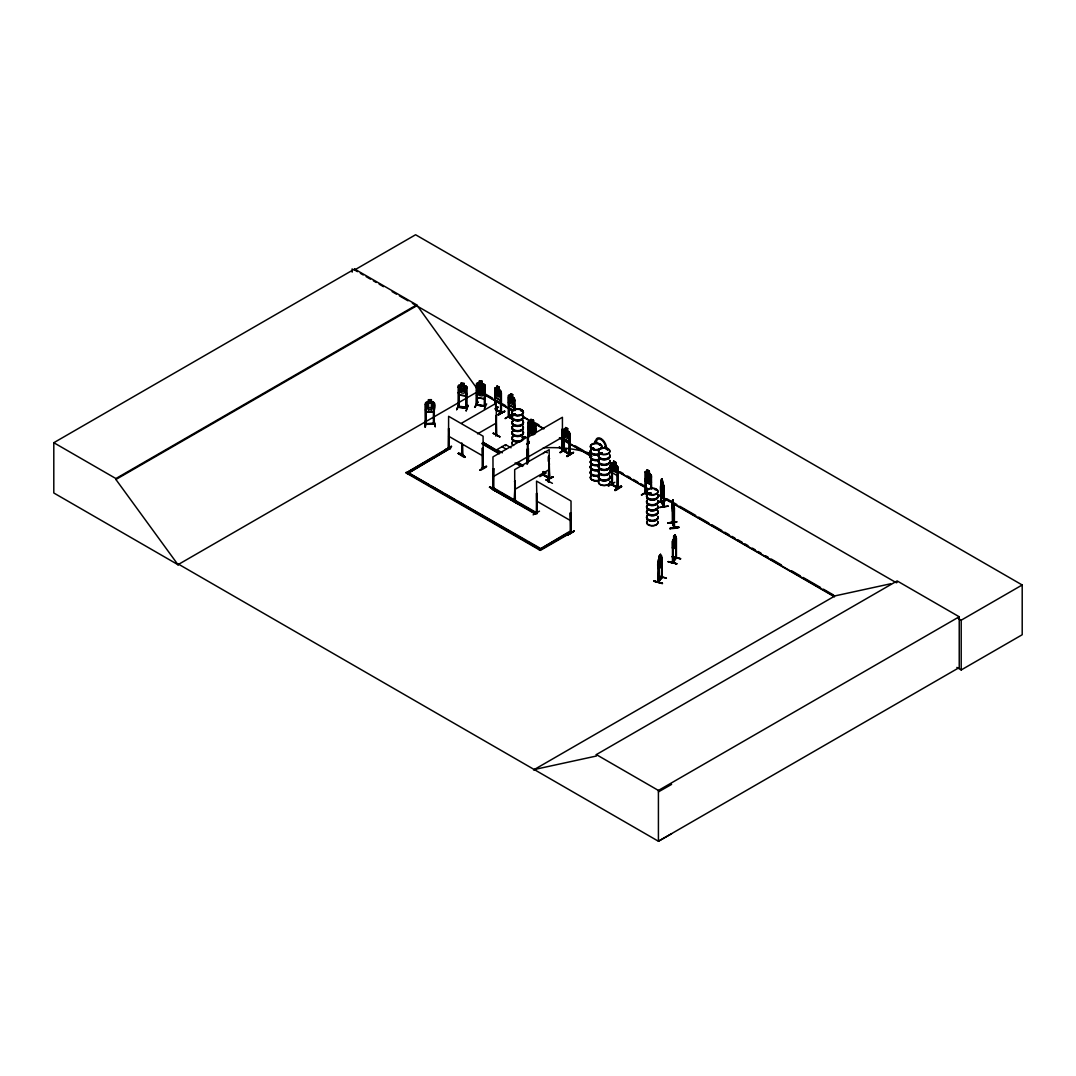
<?xml version="1.0" encoding="UTF-8"?>
<svg xmlns="http://www.w3.org/2000/svg" width="1076" height="1076" viewBox="0 0 1076 1076"><rect width="100%" height="100%" fill="white"/><g stroke="black" fill="none" stroke-linecap="round" stroke-linejoin="round"><path stroke-width="1.5" d="M431.382 403.096L428.544 403.11M433.426 402.128C436.036 403.339 434.919 409.243 433.399 411.92L426.365 412.175L425.45 409.768M528.155 443.204L528.921 443.406M672.177 501.51C670.792 498.807 673.468 520.757 674.127 512.996M675.741 546.043L672.782 549.742L675.741 546.043L676.118 543.124M653.926 581.336C679.534 588.155 636.723 576.023 662.278 583.501M654.1 581.067L662.453 583.205M663.744 491.853L663.327 493.736L663.65 491.866M663.65 496.641C661.189 503.729 657.987 475.673 663.3 488.679L661.7 483.474M665.318 500.69L658.082 502.062M515.296 413.937L513.844 414.22M514.839 413.87L515.296 414.663L513.884 414.341M521.282 410.306L521.403 410.83M521.282 410.763L520.569 410.696M593.401 448.167L592.472 448.194M599.238 444.563L599.978 444.872L599.413 444.469M600.381 453.023L602.035 453.359M601.04 452.673L600.637 453.238L601.484 452.673M601.699 453.319L600.556 453.588L601.444 452.956M608.034 449.472L607.052 449.539L607.94 449.593M607.496 449.122L607.308 449.795L607.698 449.122M648.693 493.561L649.608 493.615M650.052 493.803L649.299 492.942L648.532 493.803M655.163 489.862L656.064 489.916M661.525 502.089L660.825 501.685L663.879 505.424M661.229 480.111L663.744 485.276L663.744 506.675L663.798 505.397M458.188 453.534C461.147 451.221 472.014 463.312 458.215 453.467M489.392 487.334C496.345 486.796 500.246 496.359 489.741 486.729M517.408 503.635C508.006 497.986 509.432 498.376 517.717 503.366M661.458 577.113L662.197 576.682L661.875 577.879L661.727 555.969C656.495 555.593 656.347 576.588 661.323 565.411L661.821 562.56L661.444 565.478L658.485 569.177M658.593 559.305L658.162 582.129L661.458 577.718M672.46 547.872L672.406 541.255L673.589 538.82L673.63 546.191L675.378 541.968L674.773 537.368M497.865 391.96L499.856 390.911L498.511 392.942L499.91 396.654L498.08 393.224L496.964 394.879L496.224 394.435L497.637 392.417L496.305 388.853L497.986 391.96M566.474 433.493L568.464 432.431L567.119 434.475L568.424 438.174L566.689 434.758L565.572 436.412L564.819 435.982L566.232 433.964L564.9 430.4L566.595 433.507M501.228 398.281L500.434 400.339L495.458 397.461L494.866 394.61M514.019 407.777L514.866 405.84L514.046 407.898L509.069 405.033L508.437 402.209M548.639 465.787L549.5 463.85L548.76 465.868M617.113 475.471L617.826 473.521L617.167 475.592L612.19 472.714L611.598 469.849L612.19 472.714M650.59 484.308L651.424 482.223L650.603 484.294L645.6 481.429M650.671 484.254C638.512 475.202 652.056 488.881 651.289 482.209L650.63 484.281L645.613 481.416L645.035 478.564M459.156 385.181L466.002 385.975L467.011 387.024L467.038 408.369L458.107 407.293L458.215 385.948L459.17 385.127L458.322 385.988M458.995 387.468L458.188 387.36L458.995 387.468L459.022 407.414L459.062 387.279M458.215 392.511L459.129 395.053L466.016 395.914L467.038 393.547M461.254 385.517L461.174 382.921L464.106 383.285L463.985 385.867L465.451 386.862L465.451 391.435L463.985 393.211L461.254 392.875L459.788 390.736L459.788 386.163L461.174 385.369M459.129 395.053L466.029 395.847M459.008 404.509L456.668 409.687L459.089 404.589M456.681 409.647L459.089 404.173M466.137 388.342L467.011 388.275L466.137 388.342L466.217 408.288L466.204 388.167M468.047 405.289L466.11 410.857M466.19 410.803L468.087 405.598M658.189 581.282L662.144 577.449L658.445 582.197L658.485 562.237M676.118 536.561L675.768 558.404L676.508 557.287L672.5 562.587M673.146 561.578L672.863 562.735L676.427 558L676.427 538.094M672.877 561.954L673.132 542.371M675.809 558.35L675.647 536.157C673.643 540.488 675.553 530.105 674.854 537.395M676.508 558.014L676.508 557.247M433.332 411.839L434.422 409.378M663.152 489.015L662.682 490.158C658.633 466.5 665.762 485.841 662.641 494.933L661.242 490.629L661.727 486.056M465.948 395.82L466.944 393.52M476.453 395.067L477.34 397.649L484.079 398.833L485.101 396.506L485.007 385.181L484.092 384.119L477.462 383.002L476.601 383.661M672.244 522.775L674.02 527.791M672.782 523.245L672.89 499.789L673.401 511.315L672.487 506.93M498.053 407.347L495.431 408.826M539.843 476.641L546.312 472.902M608.33 486.298L614.84 482.277M445.168 450.091L451.651 446.432L448.544 448.248L448.611 416.291L483.097 436.197L483.164 468.235L482.209 467.979L482.936 468.369L482.505 447.952L482.317 468.047M505.209 418.658L511.651 414.596M539.506 511.14L533.104 514.879M566.608 448.88L559.91 452.498M449.284 448.638L448.611 428.382L448.396 448.504M508.894 416.587L512.889 418.994M513.117 419.384L508.356 416.977L509.311 417.152M565.586 429.929L563.38 429.633L563.326 450.952L569.85 454.637L569.782 433.225L567.657 431.194L568.653 432.66L568.653 437.233L567.577 438.578L565.586 437.448L564.523 434.879L565.586 427.481L567.725 428.692L567.577 431.234M564.295 450.481L563.864 450.575M563.622 450.05L564.295 451.207L564.227 431.261L563.42 431.059L564.227 431.261M537.206 512.714L536.238 512.458L536.964 512.875M536.238 513.185L536.964 513.602L536.534 493.185L536.346 513.292M645.439 492.983L645.64 493.75L645.802 478.645M644.928 493.333L645.573 493.709L645.802 473.669M645.869 492.889L645.143 492.472M425.087 427.105L424.966 421.415L425.128 427.064M425.531 426.728L424.939 421.415M543.958 475.148L543.003 474.973L543.905 474.435M543.124 475.041L549.486 478.672L548.747 455.968M548.773 477.529L543.743 474.839L549.204 477.435M549.325 478.618L549.069 458.255L549.715 478.538L543.245 474.812M611.504 484.698L617.96 488.356L617.96 466.957L615.768 464.899L615.849 462.411L613.724 461.187L615.849 462.411M612.446 484.187L611.491 483.891L612.11 484.267M611.719 483.77L612.446 484.913L612.379 469.943M617.315 468.073L618.122 468.275L617.315 468.073L617.315 488.06L617.301 487.28M611.719 484.496L618.122 488.181L617.664 487.119M476.48 388.436L477.394 387.723L484.079 388.893L485.074 389.983L484.079 388.893M479.358 388.073L479.358 385.611L482.223 386.123L482.102 388.692L483.568 389.7L483.568 394.273L482.129 395.981L479.452 395.511L478.013 393.305L478.013 388.732L479.452 388.167L477.408 387.871M482.196 386.176L479.318 385.679M477.34 397.649L484.106 398.779M482.223 388.57L484.012 389.014M475 407.279L477.811 401.913L474.597 407.279M479.493 380.85L479.466 383.365L478.04 383.917L478.04 388.49L479.466 390.709L482.142 391.193L483.568 389.485L483.568 384.926L482.142 383.85L482.263 381.281C477.986 379.532 480.286 384.065 476.534 383.567L476.412 404.966L476.587 384.872L477.367 385.006L477.367 405.101L476.56 404.267M477.367 385.006L476.493 385.047M476.507 390.185L477.394 392.78L484.146 393.937L477.421 392.727M482.236 381.334L479.371 380.81M482.263 383.728L485.128 385.1L485.128 406.513L477.367 404.589L485.034 405.773M484.335 386.271L485.128 386.405L484.335 386.271L484.321 406.392M477.798 401.913L475.054 406.943M476.56 404.993L485.115 406.298M477.367 405.101L477.152 404.401M484.254 405.652L484.254 406.378M486.661 403.877L484.281 409.014M496.453 434.61L495.673 434.731M496.292 434.408L495.807 435.686L496.534 435.296L496.224 403.177L461.752 423.083M493.763 487.979L492.875 488.154L493.817 488.719L493.763 468.773L492.956 468.988L493.763 468.773M515.108 500.38L514.799 501.591M548.303 481.228L548.72 481.322M645.465 480.824L649.527 473.803M593.885 448.598L592.244 448.423L593.535 449.001M599.265 444.67L599.601 445.155M607.348 449.19L607.671 449.149M480.743 387.804L478.376 389.606L480.246 387.024L478.457 383.903L480.663 386.755M532.122 425.316C533.171 421.994 535.969 424.24 532.687 426.069L534.409 429.553L532.176 426.419C531.154 429.916 528.074 427.629 531.611 425.692L529.997 422.357L532.136 425.598M480.824 386.849C480.676 383.769 486.056 384.119 481.429 387.252L483.326 390.507L480.77 387.764M673.724 538.874L673.589 536.373L674.894 534.812M658.566 582.116L658.714 559.883L659.292 555.808L660.503 554.221L661.081 561.403L659.332 565.626L658.714 564.456M659.534 555.983L660.556 554.382L660.556 556.83M659.534 556.79L660.26 555.028M675.728 536.184L672.5 541.268L672.46 562.694M661.458 577.839L661.834 557.449L662.197 577.395M672.15 556.83L680.705 558.713L672.339 556.534M658.041 575.969L666.407 578.148L657.866 575.848M672.877 561.632L675.768 557.893M646.098 472.714L647.16 472.512L647.16 469.889L649.299 471.113L650.2 479.654L649.137 481.012L647.16 479.869L646.098 477.287L646.098 472.714L647.16 472.337M650.227 479.64L649.151 480.985L647.16 479.856L646.098 477.287M425.276 423.648L426.311 423.796M425.276 424.374L426.284 424.334M433.467 404.146L434.314 404.294L433.467 404.146L433.399 424.24L434.3 423.285M434.287 423.245C435.471 424.724 431.893 423.984 434.395 424.011M610.738 469.378L611.45 468.558M530.71 424.226L533.373 425.033L530.71 424.226L530.71 426.674L529.54 427.132L529.54 431.705L530.845 434.085L533.293 434.879L534.597 433.346L534.597 428.773L533.373 427.481M535.014 428.073L535.982 429.19M528.262 443.218L528.249 421.779L530.845 421.779M529.029 421.241L535.081 423.272M528.921 423.487L528.195 423.258L528.921 423.487L528.921 436.762M533.44 420.191L534.597 428.571L533.306 430.091L530.885 429.284L529.58 426.89L529.58 422.317L530.885 421.94L530.845 419.331L533.44 420.191L533.44 422.639L536.036 424.374L535.942 432.525M535.068 423.245L536.036 424.374M529.002 431.099L528.249 428.356L529.002 431.099L535.149 433.09L535.982 431.005M535.391 425.437L536.117 425.679L535.391 425.437L535.243 433.897M526.608 444.052L529.338 441.496M526.944 444.106L529.284 441.792L527.052 444.2M425.37 404.468L426.217 404.616L425.37 404.468L425.491 424.603L425.437 403.137L426.392 402.236L433.426 402.047M425.45 403.218L426.392 402.236M661.471 502.089L661.458 493.817M663.448 506.231L663.448 505.505M672.715 561.511L672.756 562.183M461.779 454.301C460.703 455.82 463.877 454.126 461.9 455.256L461.752 443.164M462.559 454.166L461.685 454.395M496.453 435.323L496.224 415.269L495.969 435.619M561.659 449.432L561.981 448.894M562.197 429.243L561.618 449.486L562.197 429.243L561.78 449.647L562.506 449.284M514.462 500.73L515.337 500.501M515.35 501.281L515.041 481.241L514.395 501.524L515.337 501.228M548.693 482.021L548.948 461.671L548.518 482.088L548.814 480.851M549.244 481.712L549.177 449.701L514.691 469.607L514.731 501.618M672.836 562.708L672.836 542.304M658.445 581.672L658.821 561.807M425.423 424.576L426.311 424.522L426.083 423.567M426.284 423.608L433.561 423.285M434.368 423.514L425.491 423.877M434.408 424.2L425.45 424.334M514.462 501.403L515.041 481.241M601.807 453.588L601.753 452.808M649.998 493.709L648.855 493.992L649.299 492.996M672.756 523.192L672.742 502.6L672.877 508.746L673.24 507.307C673.778 518.901 674.154 500.636 673.226 506.191L672.917 503.178M529.015 426.136L528.101 426.701L528.975 426.042L535.068 428.019M512.741 394.717L510.629 393.655L512.741 394.717L512.606 397.246L513.669 398.685L513.669 403.258L512.606 404.603L510.629 403.46L509.567 400.891L509.567 396.318L510.629 396.103C510.643 390.83 511.208 397.246 508.504 395.591L508.652 416.802M508.504 395.712L509.177 395.107M543.057 453.642L543.73 453.157M612.271 462.801L611.531 463.326L613.791 463.756M651.397 482.25L651.33 475.659L645.708 471.517L644.968 472.041L645.022 493.427M563.461 429.701L564.16 429.203M645.882 493.588L645.735 471.611L645.022 472.001M458.161 406.351C464.819 406.378 474.906 409.526 458.201 407.051M499.614 452.391L496.87 450.817L496.87 449.674L505.585 444.644L511.06 447.804M661.484 501.429L664.08 506.594L663.462 486.258L664.013 486.648M448.988 448.759L449.203 428.719M509.029 397.407L508.437 397.071L509.096 417.353L508.477 416.318M514.22 400.366L515.041 400.568L514.22 400.366L514.22 410.319M495.807 435.686L496.453 415.403M449.055 448.275L448.329 447.656L448.934 448.033M451.288 446.231L444.872 449.983L448.329 448.383M493.158 433.346L500.017 436.843L493.507 433.144M479.936 470.172C487.172 464.186 490.387 465.666 480.205 470.36M479.842 470.172L486.325 466.392M526.85 463.81L526.85 449.418L527.657 449.217M527.079 463.931L527.079 449.553L528.303 448.8L528.531 461.725M528.531 448.934L527.724 449.149L527.657 463.595M564.133 429.095L569.07 432.001M567.725 428.692L565.586 427.643M569.029 431.974L569.782 433.265L569.056 441.873L564.039 439.008L563.447 436.157M569.204 434.354L570.011 434.556L570.078 454.502L569.11 454.247L569.419 434.22M559.13 447.32L565.989 450.817L559.48 447.105M492.956 488.813L493.817 488.652M560.246 452.74L566.675 448.558L560.246 452.324M564.066 450.817L569.688 453.843M515.269 481.362L514.462 481.577M548.303 481.954L548.948 461.671M566.756 456.022C587.308 444.899 553.185 464.173 573.226 452.337M567.119 456.627L573.266 452.687M545.868 479.748L552.432 483.353M570.199 532.876L570.428 512.768L570.858 533.171L570.199 532.795M647.16 469.903L649.205 471.167M649.231 473.601L650.2 475.081M649.205 473.615L651.357 475.686L651.357 488.706M650.657 474.368L651.424 475.646L645.708 471.517M650.778 488.37L650.993 476.628L651.585 488.585M651.585 476.964L650.778 476.762M570.683 532.391L570.562 531.947M574.194 530.818L567.751 534.987L574.221 530.871M567.819 534.947L574.221 531.154L567.846 534.987M646.958 491.732L641.457 494.947L646.958 492.149M646.918 492.014L641.484 494.906M428.544 402.29L427.037 403.164L427.037 407.737L428.544 409.647L431.328 409.539L432.834 407.522L432.834 402.949L431.422 402.047M178.777 564.322L178.078 564.739L53.8 492.983L53.8 442.707L354.596 269.04L416.694 304.885L476.816 388.315M354.596 269.04L354.596 269.968L415.592 234.756L1022.2 584.981L1022.2 634.746L961.204 669.958L956.846 667.429M53.8 442.707L115.899 478.551L416.694 304.885M671.585 833.739L658.418 841.244L178.697 564.281L177.984 564.685L115.899 479.479L416.694 305.813M177.984 564.685L477.34 391.852M499.116 387.172L500.031 395.699L498.968 397.044L496.991 395.901L495.928 393.332L496.991 385.948L499.116 387.172L496.991 386.109M495.417 389.848L494.825 389.512L495.417 404.778M500.488 390.413L501.228 391.704L501.228 413.103L495.7 409.579M500.609 412.794L500.582 392.821L501.389 393.036L501.456 412.982L495.7 409.66L495.632 396.345M501.389 393.036L500.582 392.821M512.674 397.205L514.866 399.263L515.041 408.867M495.162 408.732L498.107 407.024L495.417 409.028M514.046 397.999L509.096 395.161M501.389 412.915L500.932 412.606M498.107 414.489L504.926 411.368L498.148 414.556M498.107 414.906L504.617 411.099L498.47 415.094M570.737 532.862L540.327 550.414L406.136 472.942L449.23 447.441L450.481 448.167L407.387 473.669L450.481 448.167M406.136 472.942L433.426 457.179M436.305 455.525L447.791 448.894M477.542 433.857L496.224 423.083M500.569 452.471L483.339 442.518L482.075 443.245L499.318 453.198M492.956 476.803L527.428 456.897M527.953 457.085L562.425 437.179M545.182 451.543L547.375 452.727M492.378 488.665L493.642 487.939L536.736 512.822L535.485 513.548L492.378 489.284L535.485 514.167L536.736 513.44L500.824 492.7M492.378 489.284L493.642 488.558L497.946 491.046M549.648 458.591L548.841 458.389M514.691 489.513L549.177 469.607M546.366 480.057L553.198 476.924L546.42 480.111M610.751 463.11L611.45 464.482M611.787 464.63L612.217 485.034M613.656 463.675L613.656 461.227L612.661 468.571L613.724 471.154L615.701 472.297L616.763 470.952L615.701 462.492M617.14 465.693L612.244 462.949M610.738 470.602L611.45 470.199M617.584 487.119L612.217 484.523L617.96 487.63M617.247 487.939L617.53 467.939M621.659 486.608C618.808 484.146 607.846 496.668 621.632 486.567M614.934 490.158L621.309 486.002M614.84 490.158L621.39 486.419M406.136 472.324L540.327 549.796L570.737 532.243L569.473 531.517L539.063 549.688L540.327 548.343L408.651 472.942M541.968 548.02L568.034 532.97M533.535 769.959L835.043 595.875L890.592 583.797M534.234 769.542L596.333 756.038L596.333 754.599L897.128 580.932L959.227 616.777L959.227 667.577L658.418 841.244L658.418 790.443L959.227 616.777M897.128 582.372L896.429 582.788L412.364 303.311M958.326 618.525L961.204 620.193L1022.2 584.981M658.418 791.896L671.585 784.391M476.493 404.025L477.394 404.146M606.003 449.149L607.402 448.504L606.501 447.979A7.68 4.438 60 0 0 601.067 438.578A7.68 4.438 60 0 0 595.633 441.711L594.732 441.2L596.037 443.393L597.355 442.707L596.44 442.182A6.416 3.699 60 0 1 600.973 439.559A6.416 3.699 60 0 1 605.519 447.414L604.618 446.903M458.255 406.365L458.363 407.078M458.268 407.306L458.094 406.54L467.038 407.643M462.33 444.428L462.559 454.892L462.545 444.549M527.428 463.474L527.428 436.99L492.956 456.897L493.104 489.069L493.534 468.652M462.33 454.018L462.613 454.839M493.225 489.029L493.171 469.123M484.994 406.513L476.507 404.966M528.276 442.976L529.042 443.164L528.356 443.003L528.329 421.846M522.237 437.394L524.953 436.6L522.479 438.066M522.237 437.811L524.967 436.95M522.452 437.999L525.169 437.219M662.682 487.562L663.139 489.217M660.933 494.678L660.718 491.719M461.954 455.256L461.967 443.299M660.812 480.367L660.825 501.779L663.717 506.621M661.767 481.133L661.888 478.807M663.744 485.276L663.596 506.581M660.812 486.93L661.108 489.876L663.327 493.736M665.345 500.38L658.095 501.779L665.197 500.488M659.588 507.455L668.398 506.083L659.601 507.495M563.568 450.79L569.554 453.4L569.782 454.597M569.352 453.359L569.648 453.87M569.352 454.085L569.419 439.196M500.73 411.839L501.147 413.117M426.123 424.576L426.19 404.428M672.15 501.429L672.419 523.245M672.729 503.299L673.401 509.351L672.809 507.778M673.832 505.034L674.154 506.487L672.352 501.093M674.127 527.106L672.527 522.68L674.464 527.845L673.953 507.455L674.249 527.267M672.446 510.939L673.832 514.933M667.806 522.976L676.844 521.739L667.806 522.949M676.831 522.008L667.9 522.842M669.945 528.706C686.058 527.845 677.033 525.411 669.945 528.666M493.212 433.251L499.721 436.95M559.184 447.212L565.694 450.925M514.839 414.408L513.965 414.462M592.863 448.06L593.858 448.302M448.544 447.522L448.853 448.759M563.528 429.66L563.743 450.844M536.467 512.337L537.193 513.467L537.126 493.521M543.636 474.597L543.124 474.314M543.42 474.866L543.313 471.53M434.153 421.093L435.188 426.661M428.436 402.209L428.436 399.707L431.436 399.653L431.382 411.987M431.328 399.747L428.544 399.842L428.544 412.108M428.544 407.683L431.328 407.575M426.432 412.027L433.319 411.772M534.261 434.462L532.015 431.355C531.073 434.812 527.993 432.686 531.45 430.629L529.822 427.306L531.974 430.239C532.97 426.916 535.929 429.095 532.539 431.005L534.221 434.206M466.823 407.67L466.971 408.396M434.26 423.998L434.314 402.841M601.175 452.781L601.941 452.969M649.299 493.037L650.173 493.548M661.162 500.878L661.269 501.645M529.042 442.438L528.114 442.411L528.921 442.72M528.921 443.446L528.814 442.666M514.812 413.749L515.525 414.166M672.177 556.722L680.53 558.874M659.292 555.808L659.292 558.256M672.433 522.573L672.164 522.842M530.885 419.492L533.306 420.299M563.864 451.301L563.999 431.382M482.64 467.858L482.505 447.952M482.774 468.302L482.613 467.159M501.026 412.337L495.485 409.27L501.066 412.323M611.921 484.536L611.679 463.366L611.598 484.725M647.16 470.064L649.151 471.194M647.523 470.669L648.788 472.23L647.523 470.669L648.788 471.409M647.523 471.49L648.801 472.216M647.16 473.319L649.151 474.462L649.137 479.049L647.16 477.905L647.16 473.292L648.223 476.063C649.003 472.821 651.545 475.565 648.693 476.897L650.106 480.595L648.263 477.166C647.564 480.528 644.82 477.892 647.806 476.372L646.474 472.808L649.137 474.476M647.16 477.892L649.151 479.035M564.16 438.914L569.07 441.711M511.342 414.798L505.276 418.335M509.325 416.708L513.117 418.873M512.889 419.519L508.383 417.017L508.504 395.591M563.636 450.831L570.011 454.435M489.701 487.065L496.211 490.777M489.661 487.146L496.251 490.858M511.167 499.735L517.771 503.447M354.596 269.968L357.488 271.636M360.379 273.304L363.271 274.972M366.149 276.64L370.48 279.141M373.372 280.809L376.264 282.477M379.155 284.145L383.486 286.646M392.148 291.65L396.479 294.151M399.371 295.819L408.033 300.809M645.64 471.557L647.227 472.472M500.448 390.467L495.471 387.602L494.799 388.086L494.825 404.441M509.204 404.926L514.086 407.737M500.448 400.191L495.579 397.367L494.933 394.636M485.303 393.964L492.552 398.147M496.91 400.662L499.815 402.343M502.707 404.011L505.612 405.692M508.518 407.36L512.875 409.875M536.09 423.285L538.995 424.966M563.663 439.21L568.02 441.711M575.27 445.908L583.986 450.938M586.877 452.606L591.235 455.121M620.26 471.88L623.165 473.561M627.51 476.063L630.415 477.744M633.32 479.425L637.678 481.94M640.583 483.608L643.475 485.289M666.703 498.686L676.858 504.55M679.763 506.231L695.728 515.444M698.62 517.126L708.788 522.99M711.68 524.658L721.848 530.535M724.74 532.203L729.098 534.718M732.003 536.399L734.908 538.067M737.813 539.749L742.158 542.264M745.063 543.931L747.968 545.613M752.312 548.128L755.217 549.796M758.123 551.477L761.028 553.145M765.386 555.66L768.277 557.341M771.183 559.009L781.337 564.887M791.506 570.751L800.208 575.768M803.113 577.449L820.531 587.496M823.422 589.177L833.591 595.041M484.59 394.367L512.163 410.292M522.317 416.156L544.093 428.719M560.058 437.932L591.975 456.372M616.656 470.615L648.572 489.042M657.288 494.072L834.33 596.292M485.128 395.094L511.329 410.225M522.976 416.95L530.253 421.146M533.171 422.828L543.367 428.719M559.372 437.959L589.944 455.605M617.611 471.584L643.825 486.715M658.377 495.121L670.025 501.846M672.93 503.528L834.546 596.83M501.752 446.553L505.855 448.934M496.87 449.674L502.344 452.835M517.812 462.424L523.555 465.733M499.143 452.256L483.339 442.518M519.251 463.877L522.129 465.531M516.561 463.151L522.304 466.459M482.075 443.863L499.318 453.816M515.122 462.936L520.865 466.258M448.611 436.197L483.097 456.103M449.23 448.06L450.481 448.786M536.534 500.999L571.02 520.905M410.09 473.776L428.907 484.63M431.799 486.312L441.927 492.162M444.818 493.83L454.946 499.681M457.838 501.349L525.855 540.609M528.746 542.277L538.874 548.128M596.333 754.599L658.418 790.443M537.126 513.36L536.534 481.093L571.02 500.999L571.087 533.037L570.428 512.768M663.139 489.93L663.152 484.2L662.345 485.047L661.579 481.456L662.17 485.276M465.948 386.109L466.917 387.037M672.621 522.788L674.329 527.375L674.437 507.885M662.48 485.276L661.888 484.281L662.48 486.083M660.933 484.819L661.632 486.07L661.606 483.487M514.019 398.066L514.812 410.655M661.861 478.672L662.682 482.801M661.955 479.506L662.52 481.308L661.955 480.326M661.148 482.263L661.189 502.223M610.738 464.482L611.45 466.11M672.917 500.622L673.294 502.452L672.917 501.443M510.239 395.807L514.234 407.4M672.406 547.778L672.877 549.769M662.372 486.164L662.87 489.338M435.229 426.715L434.085 421.052M961.204 620.193L961.204 669.958M674.127 506.46L674.154 527.886M672.89 499.789L673.078 502.626M650.993 483.272L650.993 488.248M617.893 466.944L617.893 488.316M610.738 465.706L610.738 468.154M562.425 449.351L562.425 417.273L527.953 437.179L527.953 462.061M548.289 456.695L548.289 461.268M543.905 471.866L543.972 475.229M543.676 472.001L543.743 475.35M543.098 471.665L543.098 475.054M535.848 429.243L535.848 432.512M529.069 423.339L529.069 426.647M528.303 448.8L528.303 461.591M514.449 406.876L514.449 410.198M509.257 397.273L509.325 417.219M505.585 444.644L505.585 445.787M501.093 391.731L501.093 398.268M500.797 399.33L500.905 412.619M494.933 388.113L495.054 404.307M461.268 383.016L461.268 385.464M352.161 268.852L352.161 272.147M115.899 478.551L115.899 479.479M543.286 447.858A80.7 39.287 -7.1 0 1 591.827 454.018M609.715 465.599A5.716 3.295 0 0 1 604.201 469.741A5.716 3.295 0 0 1 598.673 465.599A5.676 3.282 0 0 0 604.201 469.593A5.676 3.282 0 0 0 609.688 465.464M609.702 455.686A5.703 3.295 0 0 1 604.201 459.829A5.703 3.295 0 0 1 598.686 455.686M609.702 454.758A5.703 3.295 0 0 1 604.201 458.914A5.703 3.295 0 0 1 598.686 454.758M609.702 461.174A5.703 3.295 0 0 1 604.201 465.316A5.703 3.295 0 0 1 598.686 461.174M609.783 460.851A5.784 3.336 0 0 1 604.201 465.047A5.784 3.336 0 0 1 598.619 460.851M609.783 460.568A5.784 3.336 0 0 1 604.201 464.765A5.784 3.336 0 0 1 598.619 460.568M609.688 460.259A5.689 3.282 0 0 1 604.201 464.402A5.689 3.282 0 0 1 598.7 460.259M609.783 455.35A5.784 3.336 0 0 1 604.201 459.56A5.784 3.336 0 0 1 598.619 455.35M609.783 455.067A5.784 3.336 0 0 1 604.201 459.277A5.784 3.336 0 0 1 598.619 455.067M609.702 465.841A5.703 3.295 0 0 1 604.201 469.983A5.703 3.295 0 0 1 598.686 465.841M609.688 466.285A5.689 3.282 0 0 1 604.201 470.427A5.689 3.282 0 0 1 598.7 466.285M609.715 481.254A5.716 3.295 0 0 1 604.201 485.397A5.716 3.295 0 0 1 598.673 481.254M609.715 466.002A5.716 3.295 0 0 1 604.201 470.145A5.716 3.295 0 0 1 598.673 466.002M609.702 471.342A5.703 3.295 0 0 1 604.201 475.484A5.703 3.295 0 0 1 598.686 471.342M609.688 470.427A5.689 3.282 0 0 1 604.201 474.556A5.689 3.282 0 0 1 598.7 470.427M609.688 476.829A5.689 3.282 0 0 1 604.201 480.972A5.689 3.282 0 0 1 598.7 476.829M609.783 476.507A5.784 3.336 0 0 1 604.201 480.703A5.784 3.336 0 0 1 598.619 476.507M609.783 476.224A5.784 3.336 0 0 1 604.201 480.421A5.784 3.336 0 0 1 598.619 476.224M609.688 475.915A5.689 3.282 0 0 1 604.201 480.057A5.689 3.282 0 0 1 598.7 475.915M609.783 471.006A5.784 3.336 0 0 1 604.201 475.215A5.784 3.336 0 0 1 598.619 471.006M609.783 470.723A5.784 3.336 0 0 1 604.201 474.933A5.784 3.336 0 0 1 598.619 470.723M609.715 481.429A5.716 3.295 0 0 1 604.201 485.585A5.716 3.295 0 0 1 598.673 481.429M599.009 459.936A5.784 3.336 0 0 1 592.029 459.412A5.784 3.336 0 0 1 591.114 455.377M598.969 460.205A5.689 3.282 0 0 1 592.096 459.694A5.689 3.282 0 0 1 591.181 455.726M598.955 464.482A5.662 3.268 0 0 1 592.109 463.971A5.662 3.268 0 0 1 591.208 460.017M599.009 454.449A5.784 3.336 0 0 1 592.029 453.911A5.784 3.336 0 0 1 591.114 449.889M598.969 459.291A5.703 3.295 0 0 1 592.082 458.766A5.703 3.295 0 0 1 591.181 454.798M598.969 454.718A5.703 3.295 0 0 1 592.082 454.206A5.703 3.295 0 0 1 591.181 450.225M599.009 459.654A5.784 3.336 0 0 1 592.029 459.129A5.784 3.336 0 0 1 591.114 455.094M599.009 454.166A5.784 3.336 0 0 1 592.029 453.628A5.784 3.336 0 0 1 591.114 449.607M598.969 453.803A5.689 3.282 0 0 1 592.096 453.278A5.689 3.282 0 0 1 591.181 449.311M599.009 475.592A5.784 3.336 0 0 1 592.029 475.067A5.784 3.336 0 0 1 591.114 471.032M598.969 475.861A5.689 3.282 0 0 1 592.096 475.35A5.689 3.282 0 0 1 591.181 471.382M598.955 480.138A5.662 3.268 0 0 1 592.109 479.627A5.662 3.268 0 0 1 591.208 475.673M598.955 465.303A5.662 3.268 0 0 1 592.109 464.778A5.662 3.268 0 0 1 591.208 460.837M599.009 470.104A5.784 3.336 0 0 1 592.029 469.566A5.784 3.336 0 0 1 591.114 465.545M598.969 474.946A5.703 3.295 0 0 1 592.082 474.422A5.703 3.295 0 0 1 591.181 470.454M598.969 470.373A5.703 3.295 0 0 1 592.082 469.862A5.703 3.295 0 0 1 591.181 465.881M599.009 475.31A5.784 3.336 0 0 1 592.029 474.785A5.784 3.336 0 0 1 591.114 470.75M599.009 469.822A5.784 3.336 0 0 1 592.029 469.284A5.784 3.336 0 0 1 591.114 465.262M598.969 469.459A5.689 3.282 0 0 1 592.096 468.934A5.689 3.282 0 0 1 591.181 464.966M657.893 501.174A5.784 3.336 0 0 1 651.558 505.343A5.784 3.336 0 0 1 647.308 500.367M657.813 501.51A5.689 3.282 0 0 1 651.572 505.612A5.689 3.282 0 0 1 647.389 500.717M657.987 506.648A5.662 3.268 0 0 1 650.845 509.809A5.662 3.268 0 0 1 647.402 505.007A5.716 3.295 0 0 0 651.572 510.037A5.716 3.295 0 0 0 657.826 505.908M657.826 506.11A5.716 3.295 0 0 1 651.572 510.226A5.716 3.295 0 0 1 647.362 505.303M657.893 495.686A5.784 3.336 0 0 1 651.558 499.856A5.784 3.336 0 0 1 647.308 494.879M648.223 494.18A5.784 3.336 0 0 1 650.819 493.319M657.813 500.582A5.689 3.282 0 0 1 651.572 504.698A5.689 3.282 0 0 1 647.389 499.789M657.826 496.009A5.703 3.295 0 0 1 651.572 500.125A5.703 3.295 0 0 1 647.375 495.216M648.277 494.53A5.703 3.295 0 0 1 649.46 494.019M657.893 500.891A5.784 3.336 0 0 1 651.558 505.061A5.784 3.336 0 0 1 647.308 500.084M657.893 495.404A5.784 3.336 0 0 1 651.558 499.573A5.784 3.336 0 0 1 647.308 494.597M648.223 493.897A5.784 3.336 0 0 1 650.819 493.037M657.813 495.095A5.689 3.282 0 0 1 651.572 499.197A5.689 3.282 0 0 1 647.389 494.301M648.29 493.615A5.689 3.282 0 0 1 650.845 492.768M657.893 516.83A5.784 3.336 0 0 1 651.558 520.999A5.784 3.336 0 0 1 647.308 516.023M657.813 517.166A5.689 3.282 0 0 1 651.572 521.268A5.689 3.282 0 0 1 647.389 516.372M657.799 521.443A5.676 3.282 0 0 1 651.572 525.545A5.676 3.282 0 0 1 647.389 520.649M657.799 521.766A5.676 3.282 0 0 1 651.572 525.868A5.676 3.282 0 0 1 647.389 520.972M657.893 511.342A5.784 3.336 0 0 1 651.558 515.512A5.784 3.336 0 0 1 647.308 510.535M657.813 516.238A5.689 3.282 0 0 1 651.572 520.354A5.689 3.282 0 0 1 647.389 515.444M657.826 511.665A5.703 3.295 0 0 1 651.572 515.781A5.703 3.295 0 0 1 647.375 510.871M657.893 516.547A5.784 3.336 0 0 1 651.558 520.717A5.784 3.336 0 0 1 647.308 515.74M657.893 511.06A5.784 3.336 0 0 1 651.558 515.229A5.784 3.336 0 0 1 647.308 510.253M657.813 510.75A5.689 3.282 0 0 1 651.572 514.853A5.689 3.282 0 0 1 647.389 509.957M522.707 421.12A5.784 3.336 0 0 1 517.69 426.123A5.784 3.336 0 0 1 512.687 421.12M522.627 421.469A5.689 3.282 0 0 1 517.69 426.392A5.689 3.282 0 0 1 512.768 421.469M522.6 425.76A5.662 3.268 0 0 1 517.69 430.669A5.662 3.268 0 0 1 512.781 425.76M522.613 426.109A5.676 3.282 0 0 1 517.69 431.032A5.676 3.282 0 0 1 512.781 426.109M522.707 415.632A5.784 3.336 0 0 1 517.69 420.635A5.784 3.336 0 0 1 512.687 415.632M522.64 420.541A5.703 3.295 0 0 1 517.69 425.477A5.703 3.295 0 0 1 512.754 420.541M522.64 415.968A5.703 3.295 0 0 1 517.69 420.904A5.703 3.295 0 0 1 512.754 415.968M522.707 420.837A5.784 3.336 0 0 1 517.69 425.84A5.784 3.336 0 0 1 512.687 420.837M522.707 415.349A5.784 3.336 0 0 1 517.69 420.353A5.784 3.336 0 0 1 512.687 415.349M522.627 415.054A5.689 3.282 0 0 1 517.69 419.976A5.689 3.282 0 0 1 512.768 415.054M522.707 440.111A5.784 3.336 0 0 1 521.779 440.81M520.582 441.335A5.784 3.336 0 0 1 513.602 440.81A5.784 3.336 0 0 1 512.687 436.775M522.707 436.775A5.784 3.336 0 0 1 523.286 439.304M520.542 441.604A5.689 3.282 0 0 1 513.669 441.093A5.689 3.282 0 0 1 512.768 437.125M522.627 437.125A5.689 3.282 0 0 1 523.38 438.766M522.613 426.58A5.676 3.282 0 0 1 517.69 431.503A5.676 3.282 0 0 1 512.781 426.58M522.64 426.271A5.716 3.295 0 0 1 517.69 431.22A5.716 3.295 0 0 1 512.741 426.271M522.707 431.288A5.784 3.336 0 0 1 517.69 436.291A5.784 3.336 0 0 1 512.687 431.288M522.64 436.197A5.703 3.295 0 0 1 517.69 441.133A5.703 3.295 0 0 1 512.754 436.197M522.64 431.624A5.703 3.295 0 0 1 517.69 436.56A5.703 3.295 0 0 1 512.754 431.624M522.707 436.493A5.784 3.336 0 0 1 517.69 441.496A5.784 3.336 0 0 1 512.687 436.493M522.707 431.005A5.784 3.336 0 0 1 517.69 436.009A5.784 3.336 0 0 1 512.687 431.005M522.627 430.709A5.689 3.282 0 0 1 517.69 435.632A5.689 3.282 0 0 1 512.768 430.709M658.996 559.708L659.776 561.524L658.956 565.478L660.018 561.726L661.067 562.735L660.274 560.852L661.041 557.059L660.032 560.609L658.996 559.708M673.307 540.273L674.074 542.089L673.267 546.043L674.316 542.291L675.378 543.299L674.585 541.416L675.338 537.637L674.343 541.174L673.307 540.273M662.91 494.718L662.883 489.136L662.587 488.517L662.049 489.876L661.242 486.285L661.215 491.961L662.063 490.992L662.856 494.758M668.236 561.874L676.777 563.797L668.236 561.847M668.411 561.591L676.75 563.784L668.411 561.591M616.669 471.826L614.813 468.464C613.898 471.772 611.639 469.19 614.369 467.67L613.038 464.106L614.786 467.361C615.553 464.119 618.081 466.876 615.243 468.195L616.669 471.826M458.497 453.252L465.047 457.044L458.484 453.292M483.259 395.349L480.757 392.619C479.654 396.264 476.224 394.381 480.152 391.973L478.349 388.866L480.716 391.516L483.151 389.7L481.335 392.202L483.259 395.349M465.209 392.363L462.653 389.768C461.537 393.466 458.026 391.731 462.034 389.149L460.192 386.123L462.613 388.665L465.101 386.728L463.245 389.31L465.209 392.363M485.034 391.651L484.052 393.91L485.101 391.745M674.571 535.592L673.832 537.368L674.571 535.592M674.773 538.188L673.63 539.668L673.63 544.241L674.773 542.761L674.773 538.188M660.462 557.624L659.332 559.103L659.332 563.676L660.462 562.197L660.462 557.624M528.141 433.225L528.908 435.968L528.141 433.225M552.876 476.668L546.433 480.434L552.889 476.708M610.98 469.607L610.751 470.414L610.98 469.607M663.314 488.612L663.65 490.064L663.314 488.612M678.795 527.24L669.85 528.397L678.795 527.28M430.83 400.164L429.042 400.232L429.042 401.052L430.83 400.985L430.83 400.164M463.5 383.755L461.738 383.54L461.738 384.361L463.5 384.576L463.5 383.755M463.985 386.674L461.254 386.338L461.254 390.911L463.985 391.247L463.985 386.674M481.644 386.513L479.923 386.203L479.923 387.024L481.644 387.32L481.644 386.513M482.129 389.445L479.452 388.987L479.452 393.547L482.129 394.018L482.129 389.445M481.658 381.711L479.95 381.402L479.95 382.222L481.658 382.531L481.658 381.711M482.142 384.657L479.466 384.172L479.466 388.745L482.142 389.23L482.142 384.657M532.849 425.343L531.288 424.832L532.849 426.163L532.849 425.343M533.293 428.342L530.845 427.549L530.845 432.122L533.293 432.915L533.293 428.342M532.876 420.555L531.315 420.043L532.876 421.375L532.876 420.555M533.306 423.554L530.885 422.747L530.885 427.32L533.306 428.127L533.306 423.554M567.227 428.988L565.949 428.261L567.227 429.808L567.227 428.988M567.577 432.041L565.586 430.911L565.586 435.484L567.577 436.614L567.577 432.041M512.243 395.013L510.979 394.273L512.243 395.82L512.243 395.013M498.618 387.454L497.341 386.714L498.618 388.275L498.618 387.454M512.606 398.066L510.629 396.923L510.629 401.496L512.606 402.639L512.606 398.066M498.968 390.507L496.991 389.364L496.991 393.937L498.968 395.08L498.968 390.507M615.351 462.693L614.073 461.967L615.351 463.514L615.351 462.693M615.701 465.76L613.724 464.617L613.724 469.19L615.701 470.333L615.701 465.76M662.641 488.396L661.727 486.877L661.727 491.45L662.641 492.969L662.641 488.396M662.682 483.622L661.794 482.088L662.682 488.195L662.682 483.622M601.35 453.884A5.703 3.295 0 0 0 609.904 451.032A5.703 3.295 0 0 0 601.35 448.181A5.703 3.295 0 0 0 601.35 453.884M601.35 454.328A5.689 3.282 0 0 0 609.89 451.476A5.689 3.282 0 0 0 601.35 448.638A5.689 3.282 0 0 0 601.35 454.328M593.266 449.217A5.703 3.295 0 0 0 601.82 446.365A5.703 3.295 0 0 0 593.266 443.514A5.703 3.295 0 0 0 593.266 449.217M593.279 449.66A5.676 3.282 0 0 0 601.793 446.822A5.676 3.282 0 0 0 593.279 443.985A5.676 3.282 0 0 0 593.279 449.66M592.096 464.321A5.689 3.282 0 0 0 598.969 464.845A5.703 3.295 0 0 1 592.082 464.348A5.703 3.295 0 0 1 591.181 460.38A5.689 3.282 0 0 0 592.096 464.321M592.082 448.867A5.716 3.295 0 0 0 601.632 447.387A5.716 3.295 0 0 0 594.638 443.339A5.716 3.295 0 0 0 592.082 448.867M592.082 479.936A5.703 3.295 0 0 0 598.969 480.461A5.689 3.282 0 0 1 592.096 479.95A5.703 3.295 0 0 1 591.181 475.955A5.689 3.282 0 0 0 592.096 479.95M649.46 494.207A5.703 3.295 0 0 0 658.014 491.355A5.703 3.295 0 0 0 649.46 488.504A5.703 3.295 0 0 0 649.46 494.207M649.474 494.651A5.676 3.282 0 0 0 657.987 491.813A5.676 3.282 0 0 0 649.474 488.975A5.676 3.282 0 0 0 649.474 494.651M650.845 510.629A5.689 3.282 0 0 0 658.001 507.455A5.676 3.282 0 0 1 650.845 510.643A5.689 3.282 0 0 1 647.389 505.814A5.676 3.282 0 0 0 650.845 510.643M514.839 414.933A5.703 3.295 0 0 0 523.393 412.081A5.703 3.295 0 0 0 514.839 409.23A5.703 3.295 0 0 0 514.839 414.933M514.853 415.403A5.676 3.282 0 0 0 523.38 412.565A5.676 3.282 0 0 0 514.853 409.727A5.676 3.282 0 0 0 514.853 415.403M514.839 415.121A5.716 3.295 0 0 0 523.407 412.269A5.716 3.295 0 0 0 514.839 409.405A5.716 3.295 0 0 0 514.839 415.121M512.741 441.523A5.716 3.295 0 0 0 513.655 445.504A5.716 3.295 0 0 1 512.741 441.537"/></g></svg>
